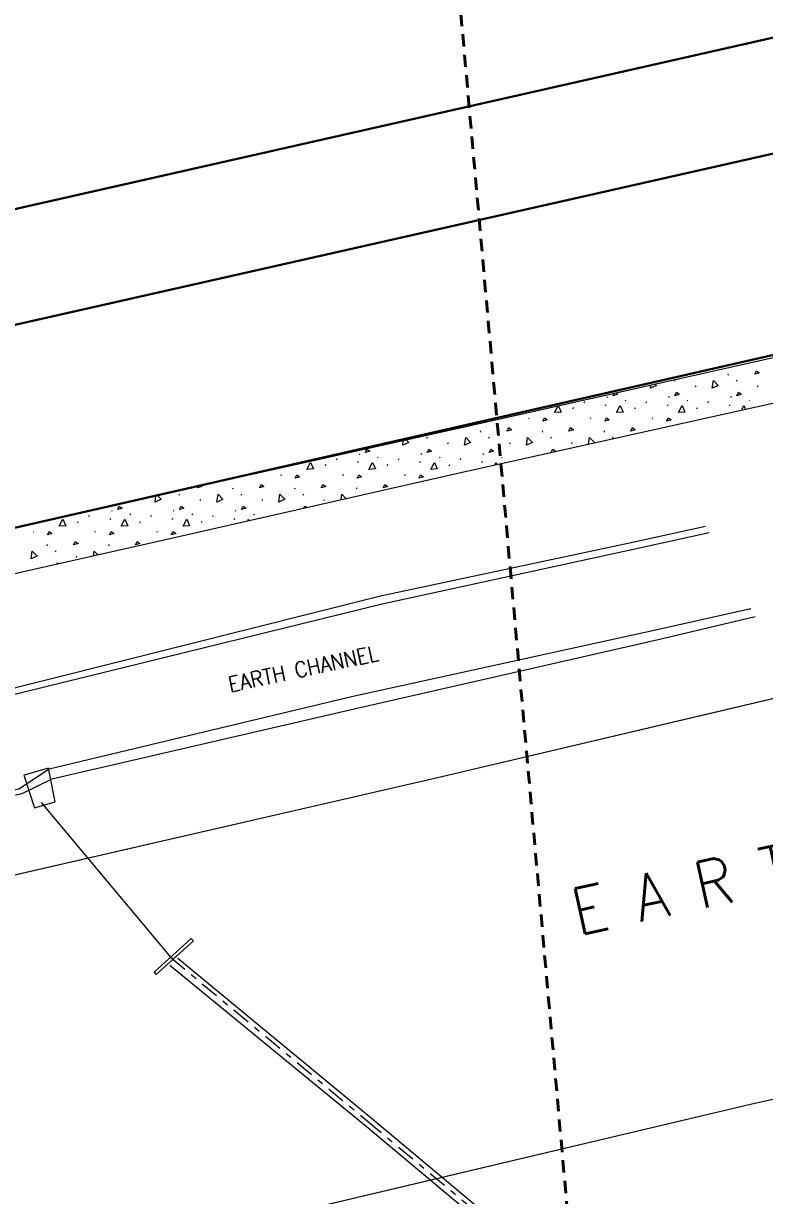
# Model space of a CAD drawing. Header units: metres. Extents: x -703672 to 3951284, y -4124475 to 4104628.
# Drawn here: x 328042.4 to 328090.3, y 4102859.2 to 4102935 of the extents above; entities that cross this region are included whole.
import ezdxf
from ezdxf.enums import TextEntityAlignment as Align

# ---------------------------------------------------------------- set-up
doc = ezdxf.new("R2010")
doc.units = ezdxf.units.M
doc.header["$MEASUREMENT"] = 0
doc.linetypes.add('DGN Style 2', pattern=[1.3283826688107345, 0.7970296012864407, -0.5313530675242938])
doc.linetypes.add('DGN Style 7', pattern=[2.6567653376214695, 1.195544401929661, -0.5313530675242938, 0.3985148006432204, -0.5313530675242938])
for name, color, linetype, lineweight in [('C-DTCH-TOP~', 7, 'Continuous', 0), ('C-PADS-OTLN', 9, 'Continuous', 30), ('C-PROP-CONS(Alpha)', 7, 'DGN Style 2', 40), ('V-ANNO-PATT', 9, 'Continuous', 0), ('V-DTCH-BOTD', 252, 'Continuous', 0), ('V-DTCH-CNTR', 252, 'DGN Style 7', 0), ('V-DTCH-TOP~', 252, 'Continuous', 0), ('V-SITE-WALK', 7, 'Continuous', 0), ('V-STRM-CULV', 3, 'CULVRT', 0)]:
    doc.layers.add(name, color=color, linetype=linetype, lineweight=lineweight)
doc.styles.add('Style-STANDARD', font='STANDARD.shx')
doc.styles.add('Style-WORKING', font='WORKING.shx')
doc.linetypes.add('CULVRT', pattern='A,0.10417,-0.009026500000000007,["C",Style-WORKING,S=0.0078125,R=0,X=-0.002799034118652344,Y=-0.00390625],-0.012933,["P",Style-WORKING,S=0.0078125,R=0,X=-0.002614498138427734,Y=-0.00390625],-0.009026499999999993', length=0.135156)

msp = doc.modelspace()

# ---------------------------------------------------------------- linework, layer by layer
at = {"layer": 'C-DTCH-TOP~'}
for p, q in [((328069.0538425405, 4102886.235816062), (328167.8653534192, 4102909.525852308)), ((327720.1714716455, 4102805.951463472), (328069.0538425405, 4102886.235816062)), ((328174.2990880811, 4102883.913678971), (328089.4495304952, 4102865.147232361)), ((328089.4495304952, 4102865.147232361), (327761.2583166112, 4102787.432628253))]:
    msp.add_line(p, q, dxfattribs=at)
at = {"layer": 'C-DTCH-TOP~', "flags": 128}
for points in [[(327517.8345620793, 4102748.37939936), (327532.1012557851, 4102753.865678844), (327563.346068102, 4102764.286165), (327606.1703543523, 4102774.124036111), (327654.2007221422, 4102784.538279964), (327713.2279488214, 4102798.43156791), (327720.1714716455, 4102805.951463472), (328069.0538425405, 4102886.235816062), (328167.8653534192, 4102909.525852308), (328416.727287227, 4102965.683699912), (328463.3450396978, 4102976.663650007)], [(328463.3450396977, 4102950.367365552), (328428.5751802278, 4102942.780686513), (328183.2484712587, 4102886.081839229), (328174.2990880811, 4102883.913678971), (328089.4495304952, 4102865.147232361), (327761.2583166112, 4102787.432628253), (327637.4214089723, 4102761.393897478), (327586.492723332, 4102748.37939936)]]:
    msp.add_lwpolyline(points, dxfattribs=at)
at = {"layer": 'C-PADS-OTLN'}
for p, q in [((328126.868803734, 4102942.218461845), (328015.34026902, 4102917.000058274)), ((328127.9731425433, 4102934.984499494), (327958.3910270059, 4102896.639243376)), ((328131.03762841, 4102922.723677635), (327961.2325516799, 4102884.045854605))]:
    msp.add_line(p, q, dxfattribs=at)
at = {"layer": 'C-PROP-CONS(Alpha)', "color": 9, "transparency": 33554661, "flags": 128}
msp.add_lwpolyline([(328051.3527000129, 4102748.37939936), (328033.3155557459, 4102763.759859016), (328008.635876491, 4102785.194791595), (328001.0587122234, 4102791.754994317), (327978.7635198684, 4102811.492673358), (327966.1439298082, 4102822.81362133), (327961.8799502737, 4102829.347595384), (327957.057644274, 4102838.760785415), (327950.9142166439, 4102852.447486374), (327944.9108842695, 4102882.46314165), (327922.9503158275, 4102979.617200589), (327922.1960612735, 4102984.074704956), (327896.895254712, 4103096.805002357), (327873.602682129, 4103197.996084934), (327970.2778919048, 4103222.03458913), (327945.2853782952, 4103305.343080384), (327930.2819876203, 4103330.564998057), (327883.5789010234, 4103409.045375251), (327883.5789010235, 4103409.045375251), (327870.9613363898, 4103413.475533437), (327831.8293273544, 4103476.306306486), (327799.6734495071, 4103521.613691107), (327806.6592676204, 4103526.955593927), (327784.9216440988, 4103571.617824119), (327626.2738909589, 4103555.289453546), (327612.5795421994, 4103537.316554541), (327610.912267143, 4103605.482858766), (327464.3899750119, 4103600.408329677), (327376.9287606052, 4103410.137822579), (327521.4700117525, 4103346.727226583), (327528.8281654069, 4103347.647212733), (327568.3287292437, 4103211.27215154), (327234.5934998402, 4103358.397358307), (327245.9429127203, 4103450.162797557), (327247.4057606828, 4103462.282137395), (327240.1466832621, 4103465.304146356), (327209.4846702361, 4103470.912804143), (327163.5775247305, 4103479.173001934), (327097.1773292364, 4103490.791457197), (327094.8037589096, 4103490.336329404), (327087.5669605479, 4103491.465917642), (327077.449539086, 4103494.95888159), (327074.0302851388, 4103496.139353393), (327072.3445527111, 4103496.70369043), (327040.4265800085, 4103507.290822693), (327024.6254833043, 4103509.746641063), (327005.0554566061, 4103511.621346213), (326997.3663593705, 4103513.401218432), (326987.1858611336, 4103509.176851866), (326924.9401869376, 4103516.679666858), (326868.1898380349, 4103514.452095245, -0.4874798272826256), (326842.7291952347, 4103544.504835935), (326855.8128268328, 4103607.653487044), (326872.3549334486, 4103674.829124694), (326885.7849688843, 4103716.963841686), (326897.1820855098, 4103756.392376348), (326911.8079730987, 4103792.562866542), (326942.7784593481, 4103859.495280759), (326985.0309523789, 4103937.170100313), (327038.3759761521, 4104017.339902852), (327049.9699591843, 4104031.93014326), (327093.2772874826, 4104085.216318096), (327121.0561478767, 4104115.05712215), (327147.4927338528, 4104141.109056442), (327201.0579048989, 4104189.950156559), (327247.8236230445, 4104227.241544621), (327274.2756034104, 4104246.458416275), (327310.9052788371, 4104272.189052842), (327338.7507480193, 4104290.682435896), (327394.3822770293, 4104323.718145463), (327454.7797406209, 4104356.193582261), (327554.8217139727, 4104397.588329164), (327560.1573850386, 4104391.696800068), (327629.8959608893, 4104414.015198105), (327759.0313031515, 4104448.398455133), (327757.2739255879, 4104455.165774307), (328107.0540342975, 4104542.510103815), (328119.3380608568, 4104542.510103815), (328124.6483431717, 4104536.17317302), (328129.4254646109, 4104518.549251009), (328131.921990407, 4104503.029638088), (328135.078302787, 4104500.213224401), (328154.085317786, 4104500.667789092), (328149.8985258908, 4104547.783738694), (328149.7745655841, 4104555.824714896), (328168.0966631506, 4104560.116307975), (328180.1971601305, 4104561.571233069), (328186.8764764442, 4104562.389659171), (328203.8937110046, 4104564.517264253), (328194.5649608789, 4104557.623580912), (328191.4437345657, 4104556.202444898), (328187.3603782359, 4104545.719257489), (328182.8253075863, 4104532.763466077), (328181.3393865761, 4104525.839460123), (328180.4385673145, 4104514.508980992), (328180.3416913476, 4104501.519693172), (328182.9952471908, 4104464.369911368), (328121.0450735461, 4104464.115166628), (328089.3117504606, 4104492.939601823), (327768.6929376793, 4104411.193379837), (327762.394272341, 4104435.44831491), (327630.6153729495, 4104402.081270727), (327568.961239384, 4104381.975780278), (327586.7809209799, 4104362.299684941), (327579.7950375145, 4104360.190021981), (327526.9949811692, 4104339.560635842), (327472.178603134, 4104315.449356015), (327377.0616109308, 4104262.394203749), (327337.8150383515, 4104235.453131521), (327331.8477650884, 4104234.203481648), (327216.3820695355, 4104145.337984444), (327178.5929724798, 4104112.042658567), (327136.6371358891, 4104068.619937841), (327133.1617217513, 4104062.073926368), (327081.9927725713, 4104002.304896605), (327197.9125123062, 4103949.973291562), (327165.5484697489, 4103878.060140899), (327236.1839484199, 4103839.517953459), (327385.373955234, 4103849.829860281), (327376.9496945368, 4103947.711745712), (327522.7087312953, 4103959.659207741), (327570.1209276664, 4103966.104005254), (327619.9429955619, 4103970.187781311), (327675.5802737248, 4103972.189662043), (327840.2462419602, 4103985.686872555), (327861.3262067086, 4103740.757760243), (327930.6420660896, 4103742.354851621), (327992.4427256854, 4103748.227855178), (328033.5029494578, 4103744.724846469), (328070.8848923553, 4103745.586155542), (328069.9830035489, 4103756.769478619), (328241.8330771768, 4103770.442215998), (328288.4642937218, 4103241.598537642), (328052.9743225681, 4103223.495877456), (328046.3409570817, 4103208.988679592), (328077.9633670195, 4102853.33535271), (328045.914018165, 4102815.224954779), (328124.4115326538, 4102748.37939936)], format="xyb", dxfattribs=at)
at = {"layer": 'V-ANNO-PATT'}
for p, q in [((328084.4580723668, 4102911.859124082, 7.751128562448237), (328084.4837605403, 4102911.917012929, 7.75111628802334)), ((328087.9043715696, 4102912.33042408, 7.748784013915895), (328087.9132715621, 4102912.25052408, 7.748770199688366)), ((328088.4580714052, 4102911.859124082, 7.748355000062837), (328088.493571402, 4102911.939124082, 7.748338037313658)), ((328085.8077720182, 4102911.495024083, 7.750157864187258), (328085.8433720149, 4102911.575024083, 7.750140832099021)), ((328089.8077710566, 4102911.495024083, 7.747384301801858), (328089.8433710533, 4102911.575024083, 7.747367269713614)), ((328078.6158736788, 4102910.465024088, 7.755046132573383), (328078.6514736755, 4102910.544924088, 7.755029090919372)), ((328080.0684733561, 4102910.864824086, 7.754077157346536), (328080.104073344, 4102910.811524086, 7.754047374085239)), ((328081.2646730535, 4102910.638824087, 7.753226104872176), (328081.3001730415, 4102910.585524088, 7.753196390949938)), ((328082.6158727172, 4102910.465024088, 7.752272570187976), (328082.6514727139, 4102910.544924088, 7.752255528533965)), ((328084.0684723945, 4102910.864824086, 7.751303594961136), (328084.1040723824, 4102910.811524086, 7.751273811699832)), ((328085.2646720919, 4102910.638824087, 7.750452542486777), (328085.3001720799, 4102910.585524088, 7.750422828564538)), ((328086.6158717556, 4102910.465024088, 7.749499007802577), (328086.6514717523, 4102910.544924088, 7.749481966148565)), ((328088.0684714329, 4102910.864824086, 7.748530032575729), (328088.1040714208, 4102910.811524086, 7.748500249314432)), ((328089.2646711303, 4102910.638824087, 7.747678980101369), (328089.3001711183, 4102910.585524088, 7.747649266179131)), ((328077.8965738259, 4102910.07532409, 7.755507610618814), (328077.9321738226, 4102910.15522409, 7.755490568964802)), ((328080.0011733334, 4102910.279524089, 7.754067834074604), (328080.0367733302, 4102910.359524088, 7.754050801986367)), ((328081.8965728643, 4102910.07532409, 7.752734048233407), (328081.932172861, 4102910.15522409, 7.752717006579395)), ((328084.0011723718, 4102910.279524089, 7.751294271689197), (328084.0367723686, 4102910.359524088, 7.751277239600959)), ((328085.8965719027, 4102910.07532409, 7.749960485848007), (328085.9321718994, 4102910.15522409, 7.749943444193995)), ((328088.0011714103, 4102910.279524089, 7.748520709303797), (328088.036771407, 4102910.359524088, 7.74850367721556)), ((328075.0066744829, 4102909.507024093, 7.757457077825251), (328075.0421744708, 4102909.453724092, 7.757427363903005)), ((328079.0066735213, 4102909.507024093, 7.754683515439844), (328079.0421735093, 4102909.453724092, 7.754653801517605)), ((328083.0066725597, 4102909.507024093, 7.751909953054437), (328083.0421725477, 4102909.453724092, 7.751880239132198)), ((328068.4580759694, 4102908.183824099, 7.761871241199458), (328068.4935759662, 4102908.263824099, 7.761854278450279)), ((328071.9043751722, 4102908.655124096, 7.759526692667109), (328071.9132751647, 4102908.575224097, 7.75951287843958)), ((328072.4580750078, 4102908.183824099, 7.759097678814058), (328072.4935750046, 4102908.263824099, 7.759080716064879)), ((328075.9043742106, 4102908.655124096, 7.756753130281709), (328075.9132742031, 4102908.575224097, 7.75673931605418)), ((328076.4580740462, 4102908.183824099, 7.756324116428651), (328076.493574043, 4102908.263824099, 7.756307153679472)), ((328079.904373249, 4102908.655124096, 7.753979567896302), (328079.9132732415, 4102908.575224097, 7.753965753668773)), ((328080.4580730847, 4102908.183824099, 7.753550554043244), (328080.4935730814, 4102908.263824099, 7.753533591294072)), ((328069.8077756208, 4102907.8197241, 7.760900542938479), (328069.8433756175, 4102907.8997241, 7.760883510850235)), ((328073.8077746592, 4102907.8197241, 7.758126980553072), (328073.8433746559, 4102907.8997241, 7.758109948464835)), ((328077.8077736976, 4102907.8197241, 7.755353418167672), (328077.8433736943, 4102907.8997241, 7.755336386079435)), ((328062.6158772813, 4102906.789724105, 7.765788811324597), (328062.6514772781, 4102906.869624105, 7.765771769670586)), ((328064.001176936, 4102906.604224105, 7.764810512825818), (328064.0367769328, 4102906.684224105, 7.76479348073758)), ((328064.0684769587, 4102907.189524103, 7.764819836097757), (328064.1040769465, 4102907.136224103, 7.764790052836453)), ((328065.2646766561, 4102906.963524104, 7.763968783623397), (328065.300176644, 4102906.910224105, 7.763939069701159)), ((328066.6158763197, 4102906.789724105, 7.763015248939197), (328066.6514763165, 4102906.869624105, 7.762998207285186)), ((328068.0011759744, 4102906.604224105, 7.762036950440418), (328068.0367759712, 4102906.684224105, 7.762019918352181)), ((328068.0684759971, 4102907.189524103, 7.76204627371235), (328068.1040759849, 4102907.136224103, 7.762016490451053)), ((328069.2646756945, 4102906.963524104, 7.761195221237998), (328069.3001756825, 4102906.910224105, 7.761165507315752)), ((328070.6158753582, 4102906.789724105, 7.76024168655379), (328070.6514753549, 4102906.869624105, 7.760224644899779)), ((328072.0011750128, 4102906.604224105, 7.759263388055011), (328072.0367750096, 4102906.684224105, 7.759246355966773)), ((328072.0684750355, 4102907.189524103, 7.75927271132695), (328072.1040750234, 4102907.136224103, 7.759242928065646)), ((328073.2646747329, 4102906.963524104, 7.75842165885259), (328073.3001747209, 4102906.910224105, 7.758391944930352)), ((328074.6444713486, 4102906.853906595, 7.757454434859213), (328074.6514743933, 4102906.869624105, 7.757451082514379)), ((328076.0684740739, 4102907.189524103, 7.756499148941543), (328076.0765589579, 4102907.177419484, 7.756492385056923)), ((328061.8965774284, 4102906.400024107, 7.766250289370028), (328061.9321774251, 4102906.479924106, 7.766233247716016)), ((328065.8965764669, 4102906.400024107, 7.763476726984621), (328065.9321764635, 4102906.479924106, 7.763459685330616)), ((328069.8965755053, 4102906.400024107, 7.760703164599221), (328069.932175502, 4102906.479924106, 7.760686122945209)), ((328059.0066780854, 4102905.831724109, 7.768199756576465), (328059.0421780734, 4102905.778424109, 7.768170042654219)), ((328063.0066771238, 4102905.831724109, 7.765426194191058), (328063.0421771118, 4102905.778424109, 7.765396480268819)), ((328067.0066761622, 4102905.831724109, 7.762652631805658), (328067.0421761502, 4102905.778424109, 7.762622917883419)), ((328052.458079572, 4102904.508524115, 7.772613919950672), (328052.4935795687, 4102904.588524115, 7.7725969572015)), ((328052.458079572, 4102904.508524115, 7.772613919950672), (328052.4935795687, 4102904.588524115, 7.7725969572015)), ((328055.9043787747, 4102904.979824113, 7.770269371418323), (328055.9132787673, 4102904.899924114, 7.770255557190794)), ((328056.4580786104, 4102904.508524115, 7.769840357565272), (328056.4935786071, 4102904.588524115, 7.769823394816093)), ((328059.9043778131, 4102904.979824113, 7.767495809032923), (328059.9132778057, 4102904.899924114, 7.767481994805394)), ((328060.4580776488, 4102904.508524115, 7.767066795179865), (328060.4935776455, 4102904.588524115, 7.767049832430686)), ((328063.9043768516, 4102904.979824113, 7.764722246647523), (328063.9132768441, 4102904.899924114, 7.764708432419994)), ((328064.4764252919, 4102904.549873088, 7.764284465391434), (328064.4935766839, 4102904.588524115, 7.764276270045286)), ((328049.8077801849, 4102904.144424117, 7.7744167840751), (328049.83591719, 4102904.207653347, 7.774403322502152)), ((328049.8077801849, 4102904.144424117, 7.7744167840751), (328049.83591719, 4102904.207653347, 7.774403322502152)), ((328053.8077792233, 4102904.144424117, 7.771643221689693), (328053.8433792201, 4102904.224424117, 7.771626189601456)), ((328053.8077792233, 4102904.144424117, 7.771643221689693), (328053.8433792201, 4102904.224424117, 7.771626189601456)), ((328057.8077782617, 4102904.144424117, 7.768869659304293), (328057.8433782585, 4102904.224424117, 7.768852627216049)), ((328061.8077773001, 4102904.144424117, 7.766096096918886), (328061.8433772969, 4102904.224424117, 7.766079064830649)), ((328046.6158808839, 4102903.114424122, 7.776531490075811), (328046.6514808806, 4102903.194324121, 7.776514448421807)), ((328046.6158808839, 4102903.114424122, 7.776531490075811), (328046.6514808806, 4102903.194324121, 7.776514448421807)), ((328048.0011805385, 4102902.928924122, 7.775553191577039), (328048.0367805352, 4102903.008924122, 7.775536159488802)), ((328048.0011805385, 4102902.928924122, 7.775553191577039), (328048.0367805352, 4102903.008924122, 7.775536159488802)), ((328048.0684805612, 4102903.51422412, 7.775562514848971), (328048.1040805491, 4102903.46092412, 7.775532731587674)), ((328048.0684805612, 4102903.51422412, 7.775562514848971), (328048.1040805491, 4102903.46092412, 7.775532731587674)), ((328049.2646802587, 4102903.288224121, 7.774711462374611), (328049.3001802466, 4102903.234924121, 7.774681748452373)), ((328049.2646802587, 4102903.288224121, 7.774711462374611), (328049.3001802466, 4102903.234924121, 7.774681748452373)), ((328050.6158799223, 4102903.114424122, 7.773757927690411), (328050.6514799191, 4102903.194324121, 7.7737408860364)), ((328050.6158799223, 4102903.114424122, 7.773757927690411), (328050.6514799191, 4102903.194324121, 7.7737408860364)), ((328052.001179577, 4102902.928924122, 7.772779629191632), (328052.0367795737, 4102903.008924122, 7.772762597103394)), ((328052.001179577, 4102902.928924122, 7.772779629191632), (328052.0367795737, 4102903.008924122, 7.772762597103394)), ((328052.0684795997, 4102903.51422412, 7.772788952463571), (328052.1040795876, 4102903.46092412, 7.772759169202267)), ((328052.0684795997, 4102903.51422412, 7.772788952463571), (328052.1040795876, 4102903.46092412, 7.772759169202267)), ((328053.2646792971, 4102903.288224121, 7.771937899989211), (328053.3001792851, 4102903.234924121, 7.771908186066973)), ((328053.2646792971, 4102903.288224121, 7.771937899989211), (328053.3001792851, 4102903.234924121, 7.771908186066973)), ((328054.6158789608, 4102903.114424122, 7.770984365305011), (328054.6514789575, 4102903.194324121, 7.770967323651)), ((328054.6158789608, 4102903.114424122, 7.770984365305011), (328054.6514789575, 4102903.194324121, 7.770967323651)), ((328056.0011786154, 4102902.928924122, 7.770006066806232), (328056.0367786121, 4102903.008924122, 7.769989034717995)), ((328056.0011786154, 4102902.928924122, 7.770006066806232), (328056.0367786121, 4102903.008924122, 7.769989034717995)), ((328056.0684786381, 4102903.51422412, 7.770015390078164), (328056.104078626, 4102903.46092412, 7.769985606816867)), ((328056.0684786381, 4102903.51422412, 7.770015390078164), (328056.104078626, 4102903.46092412, 7.769985606816867)), ((328057.2646783355, 4102903.288224121, 7.769164337603812), (328057.3001783235, 4102903.234924121, 7.769134623681566)), ((328043.006681688, 4102902.156424126, 7.778942435327679), (328043.0421816759, 4102902.103124126, 7.77891272140544)), ((328043.006681688, 4102902.156424126, 7.778942435327679), (328043.0421816759, 4102902.103124126, 7.77891272140544)), ((328045.8965810309, 4102902.724724124, 7.776992968121249), (328045.9321810277, 4102902.804624123, 7.776975926467237)), ((328045.8965810309, 4102902.724724124, 7.776992968121249), (328045.9321810277, 4102902.804624123, 7.776975926467237)), ((328047.0066807264, 4102902.156424126, 7.776168872942279), (328047.0421807143, 4102902.103124126, 7.776139159020033)), ((328047.0066807264, 4102902.156424126, 7.776168872942279), (328047.0421807143, 4102902.103124126, 7.776139159020033)), ((328049.8965800694, 4102902.724724124, 7.774219405735842), (328049.9321800661, 4102902.804624123, 7.77420236408183)), ((328049.8965800694, 4102902.724724124, 7.774219405735842), (328049.9321800661, 4102902.804624123, 7.77420236408183)), ((328051.0066797648, 4102902.156424126, 7.773395310556872), (328051.0421797528, 4102902.103124126, 7.773365596634633)), ((328051.0066797648, 4102902.156424126, 7.773395310556872), (328051.0421797528, 4102902.103124126, 7.773365596634633)), ((328053.8965791078, 4102902.724724124, 7.771445843350442), (328053.9321791045, 4102902.804624123, 7.77142880169643)), ((328053.8965791078, 4102902.724724124, 7.771445843350442), (328053.9321791045, 4102902.804624123, 7.77142880169643)), ((328043.9043814156, 4102901.30452413, 7.778238487784144), (328043.9132814082, 4102901.22462413, 7.778224673556615)), ((328043.9043814156, 4102901.30452413, 7.778238487784144), (328043.9132814082, 4102901.22462413, 7.778224673556615)), ((328047.904380454, 4102901.30452413, 7.775464925398737), (328047.9132804466, 4102901.22462413, 7.775451111171208)), ((328047.904380454, 4102901.30452413, 7.775464925398737), (328047.9132804466, 4102901.22462413, 7.775451111171208)), ((328044.4580812512, 4102900.833224132, 7.777809473931086), (328044.493581248, 4102900.913224132, 7.777792511181907)), ((328044.4580812512, 4102900.833224132, 7.777809473931086), (328044.493581248, 4102900.913224132, 7.777792511181907)), ((328045.8077809027, 4102900.469124134, 7.776838775670107), (328045.8433808994, 4102900.549124134, 7.776821743581863)), ((328045.8077809027, 4102900.469124134, 7.776838775670107), (328045.8433808994, 4102900.549124134, 7.776821743581863))]:
    msp.add_line(p, q, dxfattribs=at)
at = {"layer": 'V-ANNO-PATT', "extrusion": (0.0006933905931903538, -9.565773539337209e-05, 0.9999997550295114), "flags": 128}
for points, elevation in [([(328086.8039278494, 4102911.406955136), (328086.8743278493, 4102911.914455135), (328087.1923278493, 4102911.586055136), (328086.8122278493, 4102911.409955136)], -157.2334532994351), ([(328070.8039278496, 4102907.731655135), (328070.8743278496, 4102908.239155136), (328071.1923278497, 4102907.910755137), (328070.8122278496, 4102907.734655135)], -157.2334532994353), ([(328074.8039278496, 4102907.731655135), (328074.8743278493, 4102908.239155136), (328075.1923278496, 4102907.910755137), (328074.8122278494, 4102907.734655135)], -157.2334532994353), ([(328054.8039278496, 4102904.056355135), (328054.8743278494, 4102904.563855135), (328055.1923278496, 4102904.235455138), (328054.8122278496, 4102904.059355134)], -157.2334532994352), ([(328054.8039278496, 4102904.056355135), (328054.8743278494, 4102904.563855135), (328055.1923278496, 4102904.235455138), (328054.8122278496, 4102904.059355134)], -157.2334532994352), ([(328058.8039278493, 4102904.056355137), (328058.8743278495, 4102904.563855137), (328059.1923278496, 4102904.235455137), (328058.8122278496, 4102904.059355136)], -157.2334532994354), ([(328042.8039278493, 4102900.381055139), (328042.8743278495, 4102900.888555137), (328043.1923278495, 4102900.560155137), (328042.8122278493, 4102900.384055137)], -157.2334532994359), ([(328042.8039278493, 4102900.381055139), (328042.8743278495, 4102900.888555137), (328043.1923278495, 4102900.560155137), (328042.8122278493, 4102900.384055137)], -157.2334532994359)]:
    msp.add_lwpolyline(points, dxfattribs=dict(at, elevation=elevation))
at = {"layer": 'V-ANNO-PATT', "extrusion": (0.0006933905933360381, -9.565773537885294e-05, 0.9999997550295113), "flags": 128}
for points, elevation in [([(328089.5477278495, 4102912.320355135), (328089.6542278495, 4102912.542355135), (328089.8318278493, 4102912.409155135), (328089.5477278495, 4102912.320355135)], -157.2334531920666), ([(328075.8548278493, 4102909.279855136), (328075.9613278493, 4102909.501855136), (328076.1389278496, 4102909.368655135), (328075.8548278493, 4102909.279855136)], -157.2334531920689), ([(328079.8548278493, 4102909.279855135), (328079.9613278494, 4102909.501855136), (328080.1389278493, 4102909.368655134), (328079.8548278493, 4102909.279855135)], -157.2334531920683), ([(328083.8548278494, 4102909.279855135), (328083.9613278494, 4102909.501855135), (328084.1389278494, 4102909.368655134), (328083.8548278494, 4102909.279855135)], -157.2334531920677), ([(328073.5477278493, 4102908.645055135), (328073.6542278495, 4102908.867055135), (328073.8318278496, 4102908.733855137), (328073.5477278493, 4102908.645055135)], -157.2334531920691), ([(328077.5477278495, 4102908.645055134), (328077.6542278496, 4102908.867055135), (328077.8318278493, 4102908.733855137), (328077.5477278495, 4102908.645055134)], -157.2334531920685), ([(328081.5477278496, 4102908.645055134), (328081.6542278495, 4102908.867055134), (328081.8318278493, 4102908.733855139), (328081.5477278496, 4102908.645055134)], -157.233453192068), ([(328057.5477278496, 4102904.969755138), (328057.6542278496, 4102905.191755135), (328057.8318278493, 4102905.058555136), (328057.5477278496, 4102904.969755138)], -157.2334531920721), ([(328059.8548278495, 4102905.604555134), (328059.9613278494, 4102905.826555136), (328060.1389278494, 4102905.693355135), (328059.8548278495, 4102905.604555134)], -157.2334531920715), ([(328061.5477278495, 4102904.969755137), (328061.6542278496, 4102905.191755135), (328061.8318278495, 4102905.058555136), (328061.5477278495, 4102904.969755137)], -157.2334531920715), ([(328063.8548278494, 4102905.604555135), (328063.9613278495, 4102905.826555136), (328064.1389278494, 4102905.693355134), (328063.8548278494, 4102905.604555135)], -157.2334531920709), ([(328065.5477278495, 4102904.969755137), (328065.6542278496, 4102905.191755134), (328065.8318278493, 4102905.058555136), (328065.5477278495, 4102904.969755137)], -157.2334531920708), ([(328067.8548278495, 4102905.604555135), (328067.9613278495, 4102905.826555135), (328068.1389278492, 4102905.693355134), (328067.8548278495, 4102905.604555135)], -157.2334531920701), ([(328043.8548278495, 4102901.929255134), (328043.9613278495, 4102902.151255134), (328044.1389278492, 4102902.018055139), (328043.8548278495, 4102901.929255134)], -157.233453192074), ([(328043.8548278495, 4102901.929255134), (328043.9613278495, 4102902.151255134), (328044.1389278492, 4102902.018055139), (328043.8548278495, 4102901.929255134)], -157.233453192074), ([(328047.8548278495, 4102901.929255133), (328047.9613278492, 4102902.151255136), (328048.1389278494, 4102902.018055138), (328047.8548278495, 4102901.929255133)], -157.2334531920735), ([(328047.8548278495, 4102901.929255133), (328047.9613278492, 4102902.151255136), (328048.1389278494, 4102902.018055138), (328047.8548278495, 4102901.929255133)], -157.2334531920735), ([(328051.8548278493, 4102901.929255135), (328051.9613278493, 4102902.151255135), (328052.1389278496, 4102902.018055138), (328051.8548278493, 4102901.929255135)], -157.2334531920727), ([(328051.8548278493, 4102901.929255135), (328051.9613278493, 4102902.151255135), (328052.1389278496, 4102902.018055138), (328051.8548278493, 4102901.929255135)], -157.2334531920727), ([(328045.5477278495, 4102901.294455137), (328045.6542278493, 4102901.516455135), (328045.8318278495, 4102901.383255137), (328045.5477278495, 4102901.294455137)], -157.2334531920738), ([(328045.5477278495, 4102901.294455137), (328045.6542278493, 4102901.516455135), (328045.8318278495, 4102901.383255137), (328045.5477278495, 4102901.294455137)], -157.2334531920738), ([(328049.5477278493, 4102901.294455137), (328049.6542278495, 4102901.516455134), (328049.8318278496, 4102901.383255137), (328049.5477278493, 4102901.294455137)], -157.2334531920732), ([(328049.5477278493, 4102901.294455137), (328049.6542278495, 4102901.516455134), (328049.8318278496, 4102901.383255137), (328049.5477278493, 4102901.294455137)], -157.2334531920732)]:
    msp.add_lwpolyline(points, dxfattribs=dict(at, elevation=elevation))
at = {"layer": 'V-ANNO-PATT', "extrusion": (7.19813359493343e-08, 5.188994188568321e-07, 0.9999999999998628), "elevation": 9.90478769334015, "flags": 128}
msp.add_lwpolyline([(328082.8881721552, 4102911.403219505), (328082.9109191274, 4102911.567197993)], dxfattribs=at)
at = {"layer": 'V-ANNO-PATT', "extrusion": (0.0006933905932599627, -9.56577354244833e-05, 0.9999997550295114), "elevation": -157.233453404244, "flags": 128}
msp.add_lwpolyline([(328083.1395817941, 4102911.640526223), (328083.1923278496, 4102911.58605514), (328082.8122278499, 4102911.409955141)], dxfattribs=at)
at = {"layer": 'V-ANNO-PATT', "extrusion": (0.0006933905931134849, -9.565773567559082e-05, 0.9999997550295116), "flags": 128}
for points, elevation in [([(328084.3915278491, 4102910.930455133), (328084.498127849, 4102911.152455133), (328084.6757278489, 4102911.019255132), (328084.3915278491, 4102910.930455133)], -157.2334544825729), ([(328088.3915278491, 4102910.930455132), (328088.4981278491, 4102911.152455134), (328088.6757278489, 4102911.019255134), (328088.3915278491, 4102910.930455132)], -157.2334544825731), ([(328064.3915278492, 4102907.255155134), (328064.4981278492, 4102907.477155133), (328064.675727849, 4102907.343955132), (328064.3915278492, 4102907.255155134)], -157.2334544825707), ([(328068.391527849, 4102907.255155134), (328068.4981278492, 4102907.477155133), (328068.6757278489, 4102907.343955132), (328068.391527849, 4102907.255155134)], -157.233454482571), ([(328072.3915278491, 4102907.255155133), (328072.498127849, 4102907.477155132), (328072.675727849, 4102907.343955132), (328072.3915278491, 4102907.255155133)], -157.2334544825712), ([(328048.3915278491, 4102903.579855132), (328048.498127849, 4102903.801855134), (328048.675727849, 4102903.668655132), (328048.3915278491, 4102903.579855132)], -157.2334544825684), ([(328048.3915278491, 4102903.579855132), (328048.498127849, 4102903.801855134), (328048.675727849, 4102903.668655132), (328048.3915278491, 4102903.579855132)], -157.2334544825684), ([(328052.3915278491, 4102903.579855133), (328052.498127849, 4102903.801855133), (328052.6757278492, 4102903.668655132), (328052.3915278491, 4102903.579855133)], -157.2334544825687), ([(328052.3915278491, 4102903.579855133), (328052.498127849, 4102903.801855133), (328052.6757278492, 4102903.668655132), (328052.3915278491, 4102903.579855133)], -157.2334544825687), ([(328056.3915278492, 4102903.579855132), (328056.4981278492, 4102903.801855133), (328056.6757278492, 4102903.668655132), (328056.3915278492, 4102903.579855132)], -157.2334544825688)]:
    msp.add_lwpolyline(points, dxfattribs=dict(at, elevation=elevation))
at = {"layer": 'V-ANNO-PATT', "extrusion": (0.0006933905931307398, -9.565773573081465e-05, 0.9999997550295114), "elevation": -157.23345470349, "flags": 128}
msp.add_lwpolyline([(328080.6003544854, 4102911.075785157), (328080.6757278494, 4102911.019255132), (328080.3915278493, 4102910.930455134)], dxfattribs=at)
at = {"layer": 'V-ANNO-PATT', "extrusion": (9.259443115299092e-05, 0.0001928326987184281, 0.9999999771209107), "elevation": 829.3076121113293, "flags": 128}
msp.add_lwpolyline([(328080.4736488672, 4102910.843088707), (328080.5268090162, 4102910.953797469)], dxfattribs=at)
at = {"layer": 'V-ANNO-PATT', "extrusion": (0.0001123143822250453, 0.0002120765548736939, 0.9999999712045069), "elevation": 914.7350302242477, "flags": 128}
msp.add_lwpolyline([(328076.6948336873, 4102909.733897435), (328076.9047785593, 4102910.130323813)], dxfattribs=at)
at = {"layer": 'V-ANNO-PATT', "extrusion": (0.0006933905932225815, -9.565773541929569e-05, 0.9999997550295116), "elevation": -157.2334533952242, "flags": 128}
msp.add_lwpolyline([(328076.8735452726, 4102910.246917976), (328077.0398278492, 4102909.874855135), (328076.6224278494, 4102909.839355136)], dxfattribs=at)
at = {"layer": 'V-ANNO-PATT', "extrusion": (0.0006933905932371473, -9.565773548262009e-05, 0.9999997550295116), "flags": 128}
for points, elevation in [([(328080.6135278494, 4102909.839355137), (328080.8533278493, 4102910.292155136), (328081.0398278492, 4102909.874855135), (328080.6224278494, 4102909.839355137)], -157.2334536502595), ([(328084.6135278494, 4102909.839355136), (328084.8533278495, 4102910.292155135), (328085.0398278493, 4102909.874855135), (328084.6224278491, 4102909.839355137)], -157.2334536502593), ([(328060.6135278494, 4102906.164055136), (328060.8533278495, 4102906.616855135), (328061.0398278494, 4102906.199555133), (328060.6224278492, 4102906.164055136)], -157.2334536502605), ([(328064.6135278494, 4102906.164055136), (328064.8533278494, 4102906.616855134), (328065.0398278493, 4102906.199555135), (328064.6224278493, 4102906.164055136)], -157.2334536502602), ([(328068.6135278493, 4102906.164055136), (328068.8533278494, 4102906.616855135), (328069.0398278495, 4102906.199555135), (328068.6224278495, 4102906.164055137)], -157.2334536502599), ([(328044.6135278492, 4102902.488755136), (328044.8533278494, 4102902.941555134), (328045.0398278494, 4102902.524255137), (328044.6224278494, 4102902.488755137)], -157.2334536502611), ([(328044.6135278492, 4102902.488755136), (328044.8533278494, 4102902.941555134), (328045.0398278494, 4102902.524255137), (328044.6224278494, 4102902.488755137)], -157.2334536502611), ([(328048.6135278493, 4102902.488755135), (328048.8533278494, 4102902.941555134), (328049.0398278495, 4102902.524255137), (328048.6224278493, 4102902.488755136)], -157.2334536502607), ([(328048.6135278493, 4102902.488755135), (328048.8533278494, 4102902.941555134), (328049.0398278495, 4102902.524255137), (328048.6224278493, 4102902.488755136)], -157.2334536502607), ([(328052.6135278496, 4102902.488755137), (328052.8533278491, 4102902.941555133), (328053.0398278492, 4102902.524255139), (328052.6224278494, 4102902.488755136)], -157.2334536502606), ([(328052.6135278496, 4102902.488755137), (328052.8533278491, 4102902.941555133), (328053.0398278492, 4102902.524255139), (328052.6224278494, 4102902.488755136)], -157.2334536502606)]:
    msp.add_lwpolyline(points, dxfattribs=dict(at, elevation=elevation))
at = {"layer": 'V-ANNO-PATT', "extrusion": (0.0006933905932364446, -9.565773545267422e-05, 0.9999997550295114), "elevation": -157.2334535276244, "flags": 128}
msp.add_lwpolyline([(328088.7296084593, 4102910.058543205), (328088.8533278487, 4102910.292155128), (328088.9368142116, 4102910.105351594)], dxfattribs=at)
at = {"layer": 'V-ANNO-PATT', "extrusion": (0.0006933905931926556, -9.565773539114342e-05, 0.9999997550295114), "elevation": -157.233453289536, "flags": 128}
msp.add_lwpolyline([(328078.8160499597, 4102907.81904109), (328078.8743278493, 4102908.239155135), (328079.1923278496, 4102907.910755137), (328079.1640554446, 4102907.897656556)], dxfattribs=at)
at = {"layer": 'V-ANNO-PATT', "extrusion": (7.198133486113596e-08, 5.188994116980455e-07, 0.9999999999998629), "elevation": 9.915527283550354, "flags": 128}
msp.add_lwpolyline([(328066.8881757571, 4102907.727919516), (328066.9275421838, 4102908.011704412)], dxfattribs=at)
at = {"layer": 'V-ANNO-PATT', "extrusion": (0.000693390593249208, -9.56577354012699e-05, 0.9999997550295116), "elevation": -157.2334533125313, "flags": 128}
msp.add_lwpolyline([(328067.0470456992, 4102908.060788652), (328067.1923278494, 4102907.910755138), (328066.8122278494, 4102907.734655135)], dxfattribs=at)
at = {"layer": 'V-ANNO-PATT', "extrusion": (0.0006933905930721551, -9.565773573069706e-05, 0.9999997550295116), "elevation": -157.2334547222267, "flags": 128}
msp.add_lwpolyline([(328076.4002420731, 4102907.27330295), (328076.4981278488, 4102907.477155128), (328076.675727849, 4102907.343955128), (328076.578456555, 4102907.313562128)], dxfattribs=at)
at = {"layer": 'V-ANNO-PATT', "extrusion": (0.0006933905931549441, -9.565773530859488e-05, 0.9999997550295116), "elevation": -157.2334529632194, "flags": 128}
msp.add_lwpolyline([(328072.7662152198, 4102906.452365563), (328072.8533278492, 4102906.616855131), (328072.9121118165, 4102906.485324035)], dxfattribs=at)
at = {"layer": 'V-ANNO-PATT', "extrusion": (0.0006933905931989963, -9.565773494041154e-05, 0.9999997550295116), "elevation": -157.2334514381462, "flags": 128}
msp.add_lwpolyline([(328053.7691645364, 4102905.105552618), (328053.8318278489, 4102905.058555136), (328053.5477278492, 4102904.969755135)], dxfattribs=at)
msp.add_lwpolyline([(328053.7691645364, 4102905.105552618), (328053.8318278489, 4102905.058555136), (328053.5477278492, 4102904.969755135)], dxfattribs=at)
at = {"layer": 'V-ANNO-PATT', "extrusion": (7.198133534340967e-08, 5.188994149224734e-07, 0.9999999999998629), "elevation": 9.926266916877196, "flags": 128}
msp.add_lwpolyline([(328050.888179359, 4102904.052619527), (328050.9438931394, 4102904.454249309)], dxfattribs=at)
msp.add_lwpolyline([(328050.888179359, 4102904.052619527), (328050.9438931394, 4102904.454249309)], dxfattribs=at)
at = {"layer": 'V-ANNO-PATT', "extrusion": (0.0006933905932478815, -9.565773539840696e-05, 0.9999997550295116), "elevation": -157.233453301221, "flags": 128}
msp.add_lwpolyline([(328050.9560642892, 4102904.479445555), (328051.1923278492, 4102904.235455136), (328050.8122278494, 4102904.059355135)], dxfattribs=at)
msp.add_lwpolyline([(328050.9560642892, 4102904.479445555), (328051.1923278492, 4102904.235455136), (328050.8122278494, 4102904.059355135)], dxfattribs=at)
at = {"layer": 'V-ANNO-PATT', "extrusion": (9.241827956314093e-05, 0.0001926465740695915, 0.9999999771730794), "elevation": 828.5005812443545, "flags": 128}
msp.add_lwpolyline([(328053.6298600843, 4102904.88255127), (328053.6763238496, 4102904.979405324)], dxfattribs=at)
msp.add_lwpolyline([(328053.6298600843, 4102904.88255127), (328053.6763238496, 4102904.979405324)], dxfattribs=at)
at = {"layer": 'V-ANNO-PATT', "extrusion": (0.0006933905933052288, -9.565773535374541e-05, 0.9999997550295116), "elevation": -157.2334530991646, "flags": 128}
msp.add_lwpolyline([(328062.8235032842, 4102904.197470663), (328062.8743278492, 4102904.563855137), (328063.1560112609, 4102904.272959435)], dxfattribs=at)
at = {"layer": 'V-ANNO-PATT', "extrusion": (0.0006933905929971655, -9.56577358303614e-05, 0.9999997550295116), "elevation": -157.2334551557379, "flags": 128}
msp.add_lwpolyline([(328060.4268213502, 4102903.653355669), (328060.4981278497, 4102903.801855132), (328060.6335495556, 4102903.700288854)], dxfattribs=at)
at = {"layer": 'V-ANNO-PATT', "extrusion": (0.0006933905930885569, -9.565773539634025e-05, 0.9999997550295117), "elevation": -157.2334533450086, "flags": 128}
msp.add_lwpolyline([(328056.793441344, 4102902.828475031), (328056.8533278494, 4102902.941555135), (328056.8936937105, 4102902.851235167)], dxfattribs=at)
at = {"layer": 'V-ANNO-PATT', "extrusion": (0.0006933905931183427, -9.565773542094866e-05, 0.9999997550295116), "elevation": -157.2334534362026, "flags": 128}
msp.add_lwpolyline([(328046.8306284782, 4102900.573534808), (328046.8743278492, 4102900.888555134), (328047.1169143135, 4102900.638035022)], dxfattribs=at)
msp.add_lwpolyline([(328046.8306284782, 4102900.573534808), (328046.8743278492, 4102900.888555134), (328047.1169143135, 4102900.638035022)], dxfattribs=at)
at = {"layer": 'V-ANNO-PATT', "extrusion": (0.0006933905934133305, -9.565773575579044e-05, 0.9999997550295113), "elevation": -157.2334547132555, "flags": 128}
msp.add_lwpolyline([(328044.4558434081, 4102900.038495608), (328044.4981278498, 4102900.12655514), (328044.5786495762, 4102900.066163848)], dxfattribs=at)
msp.add_lwpolyline([(328044.4558434081, 4102900.038495608), (328044.4981278498, 4102900.12655514), (328044.5786495762, 4102900.066163848)], dxfattribs=at)
at = {"layer": 'V-DTCH-BOTD'}
for points in [[(328086.6929342584, 4102902.055349315, 3.334231805808372), (328081.6881364569, 4102900.958802874, 3.200568293757229), (328065.5561767801, 4102897.451648693, 3.400794354984868), (328039.7916080143, 4102891.120461207, 3.275216668198496), (328023.7548992798, 4102888.154958667, 3.889273209491847), (328005.9306878686, 4102883.872755246, 3.559439108129439), (327988.033150343, 4102879.968984566, 4.712816240034819), (327988.033150343, 4102879.968984566, 4.712816240034819), (327972.4600631287, 4102876.615496069, 3.313646535386283), (327958.2250460193, 4102873.167851743, 3.578089065751485), (327944.7456252446, 4102870.958902313, 4.018659962102326)], [(328089.3785081991, 4102897.143903643, 3.215841370396717), (328083.3221725337, 4102895.788157875, 3.052728399801339), (328063.5763600678, 4102891.467265642, 3.164404259387467), (328044.0546435781, 4102886.789946374, 3.467932851362619), (328042.0954327681, 4102885.503859443, 3.48242453786699), (328024.6197164183, 4102881.712356866, 3.316878302455322), (328006.9180244813, 4102877.929656115, 3.092393369721776), (327986.457150856, 4102873.275611262, 3.240361163074496), (327974.0741906048, 4102870.549471982, 3.555365704115431), (327958.6748306365, 4102866.841151224, 3.547376028575314), (327946.4155942251, 4102862.343027884, 3.62631965052951)]]:
    msp.add_polyline3d(points, dxfattribs=at)
at = {"layer": 'V-DTCH-CNTR'}
msp.add_line((328051.9022072487, 4102874.626967736, 4.636285961266047), (328064.5846999799, 4102864.073641454, 4.808732702709321), dxfattribs=at)
msp.add_polyline3d([(328064.5846999799, 4102864.073641454, 4.808732702709321), (328077.1462746433, 4102853.600978989, 4.857449130680301), (328093.2285248885, 4102840.147538076, 4.883965768602813), (328106.5776107405, 4102828.876126945, 4.854081365264662), (328120.6554450933, 4102817.06322543, 4.9163052288053), (328131.8739474527, 4102807.61810325, 4.995481121161745), (328145.063113341, 4102796.622278911, 4.949892858843675), (328159.3786652376, 4102784.449987239, 5.104101946097671)], dxfattribs=at)
at = {"layer": 'V-DTCH-TOP~', "linetype": 'Continuous'}
for points in [[(328086.4611076897, 4102902.479319617, 4.508873927392557), (328081.5385033732, 4102901.393067363, 4.570073843604476), (328065.4529240285, 4102897.963334469, 4.571848319609622), (328039.8150014437, 4102891.537785443, 4.554543449739072), (328023.5323287831, 4102888.439499692, 4.513106191580576), (328005.635413495, 4102884.231355075, 4.162265346423041), (327972.2825716885, 4102876.82162399, 4.546740336411865), (327958.0595925439, 4102873.417680342, 4.60913541509391), (327944.9168322308, 4102871.43210436, 4.395907232817827)], [(328089.6611387283, 4102896.62702177, 3.902639604753169), (328083.4011514738, 4102895.145894661, 3.955956209242132), (328063.937442341, 4102890.70413255, 3.907523218475049), (328044.2155427245, 4102886.139440211, 4.055637072460797), (328042.2763638329, 4102885.192609671, 3.849125636343899), (328024.606726512, 4102881.047960049, 4.088477968243055), (328006.9657287889, 4102877.227878786, 4.160947524494127), (327986.9273223641, 4102872.740048721, 4.321299297232798), (327973.7842570957, 4102869.688882306, 4.010062112411632), (327958.7277765499, 4102866.17639854, 3.960079260238096), (327946.5934352705, 4102861.565353733, 4.186776910100768)], [(328051.8433834433, 4102874.120023312, 5.223075487915317), (328064.5255751187, 4102863.711712951, 5.290731323606067), (328076.991026031, 4102853.267464394, 5.355318541963925), (328093.054064604, 4102839.705904592, 5.376846858077613), (328106.4409012994, 4102828.211126938, 5.262804939707472), (328120.281258216, 4102816.746508226, 5.370708073015571), (328131.1348409252, 4102807.607717521, 5.372481880585937), (328144.6186605507, 4102796.262880835, 5.40560352236799), (328166.9985084687, 4102777.632706437, 5.496732120254137)], [(328052.3519962174, 4102874.568640852, 5.28329763681247), (328064.8553128353, 4102864.260017514, 5.288486426750822), (328077.3726895394, 4102853.795633766, 5.333012315322435), (328093.557214746, 4102840.394848364, 5.377990086662457), (328107.1130446356, 4102829.15604933, 5.30040757532003), (328120.9255370555, 4102817.569705966, 5.437327435939942), (328132.1154154348, 4102808.132923574, 5.514255361414335), (328145.2727014849, 4102796.973227275, 5.460182933439008), (328167.4664824773, 4102778.322582067, 5.490877766522246)]]:
    msp.add_polyline3d(points, dxfattribs=at)
at = {"layer": 'V-SITE-WALK', "linetype": 'Continuous'}
for p, q in [((328050.9630586801, 4102873.517260611, 6.062976487055046), (328053.3661286776, 4102875.706632913, 6.094576137281678)), ((328053.2314337533, 4102875.854474982, 6.094576137281678), (328053.3661286776, 4102875.706632913, 6.094576137281678)), ((328050.828363756, 4102873.66510268, 6.062976487055046), (328050.9630586801, 4102873.517260611, 6.062976487055046))]:
    msp.add_line(p, q, dxfattribs=at)
at = {"layer": 'V-SITE-WALK', "linetype": 'Continuous', "extrusion": (-0.007185076731371387, -0.006546129743269249, 0.9999527603130804), "elevation": -29208.95101551439, "flags": 128}
msp.add_lwpolyline([(328042.4035897129, 4102770.36603899), (328044.8068247282, 4102772.555458203)], dxfattribs=at)
at = {"layer": 'V-SITE-WALK', "linetype": 'Continuous'}
for points in [[(328146.4323355747, 4102926.042196203, 7.796243261100379), (328131.1315781989, 4102922.490824394, 7.733442410217407), (328114.8281826077, 4102918.665807362, 7.765071429481367), (328097.7348315724, 4102914.925815814, 7.884389230803443), (328071.1537944279, 4102908.952343032, 7.74413249342264), (328049.2455775205, 4102904.076277772, 7.713288664693231), (328012.3554886254, 4102895.658324156, 7.83576176691659), (327995.1686299507, 4102891.810194106, 7.885406914884115), (327953.138404912, 4102882.597669639, 7.955564138226933), (327946.4767890488, 4102881.216956096, 8.117900654704137), (327941.0675565382, 4102882.491938255, 8.150485336298885)], [(328144.341918643, 4102922.42689918, 7.749058007197846), (328132.0291139545, 4102919.863758978, 7.712961161174633), (328115.7646769483, 4102916.143075315, 7.766018316306237), (328097.7817181023, 4102911.975933916, 7.865072298516459), (328070.7326149704, 4102905.970216839, 7.719098240623779), (328050.9080023192, 4102901.469469678, 7.712735837310937), (328013.2113137987, 4102892.976377413, 7.834911796631879), (327995.6617668949, 4102888.945812167, 7.890589492157382), (327974.5333118337, 4102884.184645232, 7.871219229895935), (327974.5333118337, 4102884.184645232, 7.871219229895935), (327953.6859483543, 4102879.668908208, 8.00548856944684), (327947.0856460315, 4102878.246169053, 8.068132679774202), (327943.0475362369, 4102877.071075431, 8.233187684899605)], [(328081.6338684427, 4102911.307497067, 7.799431351056818), (328071.1537944279, 4102908.952343032, 7.74413249342264), (328049.2455775205, 4102904.076277772, 7.713288664693231), (328012.3554886254, 4102895.658324156, 7.83576176691659), (327995.1686299507, 4102891.810194106, 7.885406914884115), (327953.138404912, 4102882.597669639, 7.955564138226933), (327946.4767890488, 4102881.216956096, 8.117900654704137), (327941.0675565382, 4102882.491938255, 8.150485336298885)], [(328083.0561397844, 4102908.706411199, 7.785603770062707), (328070.7326149704, 4102905.970216839, 7.719098240623779), (328050.9080023192, 4102901.469469678, 7.712735837310937), (328013.2113137987, 4102892.976377413, 7.834911796631879), (327995.6617668949, 4102888.945812167, 7.890589492157382), (327974.5333118337, 4102884.184645232, 7.871219229895935), (327974.5333118337, 4102884.184645232, 7.871219229895935), (327953.6859483543, 4102879.668908208, 8.00548856944684), (327947.0856460315, 4102878.246169053, 8.068132679774202), (327943.0475362369, 4102877.071075431, 8.233187684899605)], [(328044.4272072153, 4102884.690963337, 5.314564035142098), (328044.0035075378, 4102886.865080331, 4.000626496402134), (328042.4231790113, 4102886.412781919, 4.023498428416943), (328043.0932641431, 4102884.285972937, 5.329285229843364), (328044.4272072153, 4102884.690963337, 5.314564035142098)]]:
    msp.add_polyline3d(points, dxfattribs=at)
at = {"layer": 'V-STRM-CULV', "ltscale": 46.04112245226012}
msp.add_line((328043.5292152576, 4102884.645294731, 4.104399735328947), (328051.9022072487, 4102874.626967736, 4.636285961266047), dxfattribs=at)

# ---------------------------------------------------------------- texts
at = {"layer": 'V-ANNO-PATT', "style": 'Style-STANDARD'}
msp.add_text('EARTH CHANNEL', height=1, rotation=12.11198809873249, dxfattribs=at).set_placement((328055.6429868912, 4102892.237239264, 7.916177624458449), align=Align.MIDDLE_LEFT)
at = {"layer": 'V-ANNO-PATT', "insert": (328077.894226268, 4102877.51830485, 13.50014266004004), "char_height": 3, "attachment_point": 4, "rotation": 12.16242867563112, "line_spacing_factor": 0.7, "style": 'Style-STANDARD'}
msp.add_mtext('E A R T H   C H A N N E L', dxfattribs=at)

doc.saveas('drawing.dxf')
